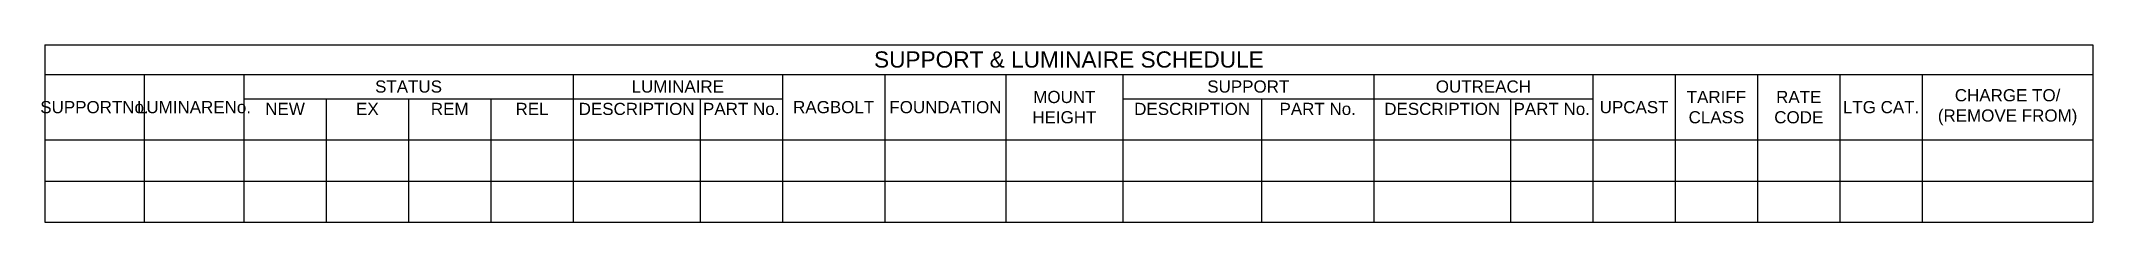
# Model space of a CAD drawing. Header units: metres. Extents: x 297 to 1057, y 60 to 126.
import ezdxf

# ---------------------------------------------------------------- set-up
doc = ezdxf.new("R2010")
doc.units = ezdxf.units.M
doc.layers.get('0').update_dxf_attribs({"color": 6})
doc.layers.add('Mains_HV_NEW_Hardwired', color=2, linetype='Continuous')
doc.styles.get("Standard").update_dxf_attribs({"font": 'ARIAL.TTF'})

# ---------------------------------------------------------------- blocks, each defined once
blk = doc.blocks.new('*T659')
at = {"layer": 'Mains_HV_NEW_Hardwired', "color": 0, "linetype": 'ByBlock', "lineweight": -2}
for p, q in [((0, 0), (758.75, 0)), ((0, 0), (0, -65.7)), ((758.75, 0), (758.75, -65.7)), ((0, -11), (758.75, -11)), ((36.77, -11), (36.77, -65.7)), ((73.74, -11), (73.74, -65.7)), ((195.74, -11), (195.74, -65.7)), ((273.24, -11), (273.24, -65.7)), ((311.19, -11), (311.19, -65.7)), ((356.06, -11), (356.06, -65.7)), ((399.31, -11), (399.31, -65.7)), ((492.35, -11), (492.35, -65.7)), ((573.51, -11), (573.51, -65.7)), ((604.01, -11), (604.01, -65.7)), ((634.51, -11), (634.51, -65.7)), ((665.01, -11), (665.01, -65.7)), ((695.51, -11), (695.51, -65.7)), ((73.74, -20), (273.24, -20)), ((104.24, -20), (104.24, -65.7)), ((134.74, -20), (134.74, -65.7)), ((165.24, -20), (165.24, -65.7)), ((242.74, -20), (242.74, -65.7)), ((399.31, -20), (573.51, -20)), ((450.76, -20), (450.76, -65.7)), ((543.01, -20), (543.01, -65.7)), ((0, -35.23), (758.75, -35.23)), ((0, -50.47), (758.75, -50.47)), ((0, -65.7), (758.75, -65.7))]:
    blk.add_line(p, q, dxfattribs=at)
at = {"layer": 'Mains_HV_NEW_Hardwired', "color": 0}
for s, insert, char_height, width, attachment_point in [('{\\C3;SUPPORT & LUMINAIRE SCHEDULE}', (379.37, -5.5), 6, 755.7486, 5), ('STATUS', (134.74, -15.5), 4.5, 119, 5), ('LUMINAIRE', (234.49, -15.5), 4.5, 74.5019, 5), ('SUPPORT', (445.83, -15.5), 4.5, 90.0354, 5), ('OUTREACH', (532.93, -15.5), 4.5, 78.16, 5), ('SUPPORTNo.', (18.39, -23.12), 4.5, 33.7702, 5), ('LUMINARENo.', (55.25, -23.12), 4.5, 33.965, 5), ('NEW', (88.99, -21.5), 4.5, 27.5, 2), ('EX', (119.49, -21.5), 4.5, 27.5, 2), ('REM', (149.99, -21.5), 4.5, 27.5, 2), ('REL', (180.49, -21.5), 4.5, 27.5, 2), ('DESCRIPTION', (219.24, -21.5), 4.5, 44.0019, 2), ('PART No.', (257.99, -21.5), 4.5, 27.5, 2), ('RAGBOLT', (292.22, -23.12), 4.5, 34.9559, 5), ('FOUNDATION', (333.63, -23.12), 4.5, 41.8693, 5), ('MOUNT HEIGHT', (377.69, -23.12), 4.5, 40.2513, 5), ('DESCRIPTION', (425.04, -21.5), 4.5, 48.4458, 2), ('PART No.', (471.55, -21.5), 4.5, 38.5896, 2), ('DESCRIPTION', (517.68, -21.5), 4.5, 47.66, 2), ('PART No.', (558.26, -21.5), 4.5, 27.5, 2), ('UPCAST', (588.76, -23.12), 4.5, 27.5, 5), ('TARIFF CLASS', (619.26, -23.12), 4.5, 27.5, 5), ('RATE CODE', (649.76, -23.12), 4.5, 27.5, 5), ('LTG CAT.', (680.26, -23.12), 4.5, 27.5, 5), ('CHARGE TO/ (REMOVE FROM) ', (727.13, -23.12), 4.5, 60.2397, 5)]:
    blk.add_mtext(s, dxfattribs=dict(at, insert=insert, char_height=char_height, width=width, attachment_point=attachment_point))

msp = doc.modelspace()

# ---------------------------------------------------------------- block references
msp.add_blockref('*T659', (298.5, 125.59))

doc.saveas('drawing.dxf')
